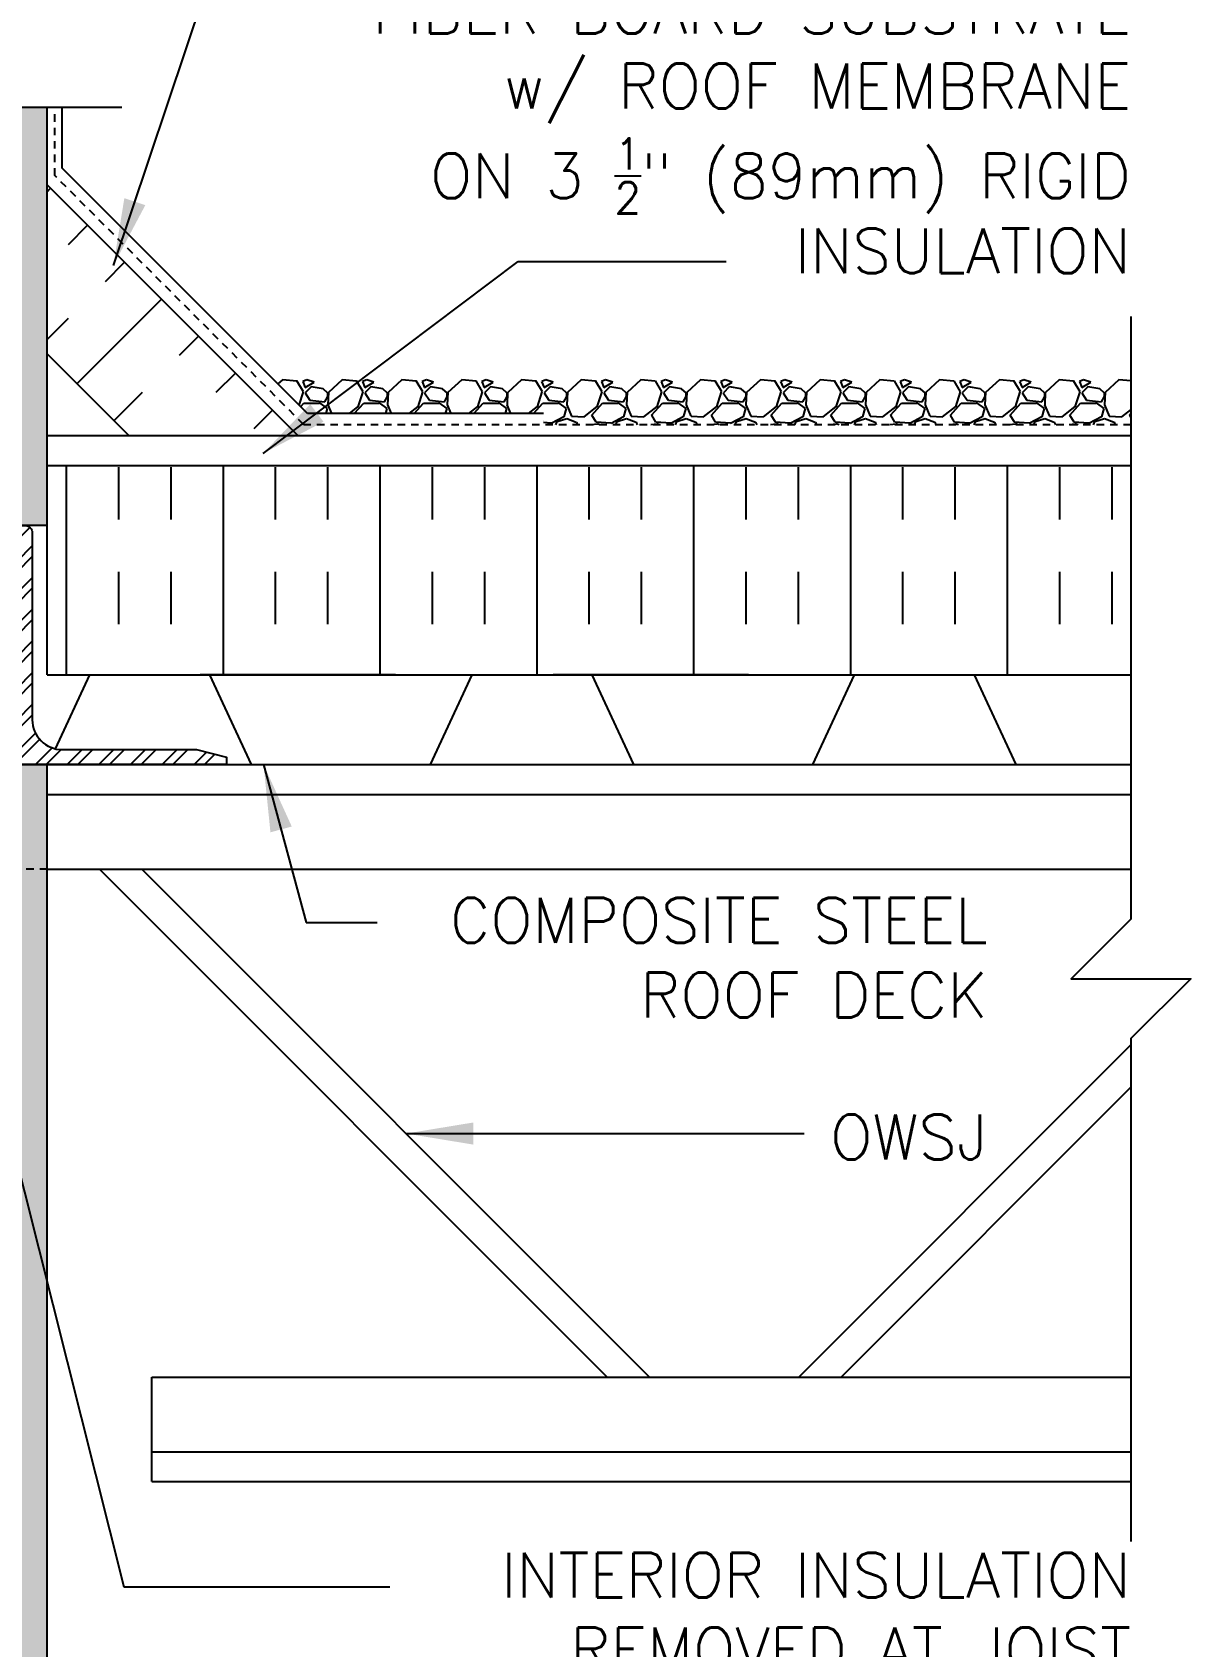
# Model space of a CAD drawing. Header units: inches. Extents: x 256.1 to 308.6, y 223.7 to 305.5.
# Drawn here: x 289.23 to 308.62, y 252.91 to 279.93 of the extents above; entities that cross this region are included whole.
import ezdxf

# ---------------------------------------------------------------- set-up
doc = ezdxf.new("R2010")
doc.units = ezdxf.units.IN
doc.header["$LTSCALE"] = 0.5
doc.header["$MEASUREMENT"] = 0
doc.linetypes.add('DASHED2', pattern=[0.375, 0.25, -0.125])
doc.linetypes.add('HIDDEN2', pattern=[0.1875, 0.125, -0.0625])
for name, color, linetype in [('HATCH', 12, 'Continuous'), ('line25', 2, 'Continuous'), ('LINE50', 5, 'Continuous'), ('LINE9', 9, 'Continuous'), ('TEXT', 4, 'Continuous')]:
    doc.layers.add(name, color=color, linetype=linetype)
doc.styles.add('DIM', font='romans.shx', dxfattribs={"width": 0.7})
doc.styles.add('ROMANS', font='romans.shx', dxfattribs={"height": 1.125})
doc.dimstyles.new('ext_12', dxfattribs={"dimscale": 12, "dimtxt": 0.09375, "dimasz": 0.09375, "dimexe": 0.09375, "dimexo": 0.0625, "dimgap": 0.0625, "dimtad": 1, "dimdec": 1, "dimzin": 3, "dimdsep": 46, "dimlunit": 4, "dimtxsty": 'DIM', "dimcen": 0.09, "dimdle": 0.09375, "dimclrt": 4, "dimadec": 0, "dimazin": 0, "dimtfac": 1, "dimtdec": 1, "dimtmove": 2, "dimatfit": 3, "dimfxl": 1, "dimfrac": 2, "dimtolj": 1, "dimtzin": 0, "dimarcsym": 0})

msp = doc.modelspace()

# ---------------------------------------------------------------- hatches: boundary and pattern name
at = {"layer": 'HATCH'}
h = msp.add_hatch(dxfattribs=at)
h.set_pattern_fill('AR-SAND', color=256, scale=0.25, style=0)
h.set_pattern_definition([(37.5, (275.44646, 276.70527), (-0.0157483, 0.481706), [0, -0.38, 0, -0.425, 0, -0.40625]), (7.5, (275.44646, 276.7053), (0.442444, 0.705537), [0, -0.205, 0, -0.3425, 0, -0.13125]), (327.5, (275.13896, 276.70527), (0.7785355, 0.001415), [0, -0.125, 0, -0.45, 0, -0.5875]), (317.5, (275.13896, 276.7053), (0.751532, 0.219419), [0, -0.0625, 0, -0.295, 0, -0.3375])])
h.paths.add_polyline_path([(275.727, 278.677), (275.227, 278.677), (275.227, 271.675), (275.727, 271.675)])
h.paths.add_polyline_path([(275.727, 287.677), (275.727, 296.007), (275.227, 296.007), (275.227, 281.18), (275.727, 281.18)])
h.paths.add_polyline_path([(275.727, 297.904), (275.227, 297.961), (275.227, 296.17), (275.727, 296.17)])
h.paths.add_polyline_path([(289.477, 296.007), (288.977, 296.007), (288.977, 287.677), (288.977, 281.18), (289.477, 281.18)])
h.paths.add_polyline_path([(289.477, 297.904), (288.977, 297.904), (288.977, 296.17), (289.477, 296.17)])
h.paths.add_polyline_path([(289.477, 278.677), (288.977, 278.677), (288.977, 271.675), (289.477, 271.675)])
h.paths.add_polyline_path([(289.477, 267.675), (288.977, 267.675), (288.977, 251.615), (288.977, 242.615), (289.477, 242.615)])
h = msp.add_hatch(dxfattribs=at)
h.set_pattern_fill('INSUL', color=256, scale=7, angle=45, style=0)
h.set_pattern_definition([(45, (182.1738, 114.2734), (-1.856155, 1.856155), []), (45, (181.555, 114.8922), (-1.856155, 1.856155), [0.875, -0.875]), (45, (180.9363, 115.511), (-1.856155, 1.856155), [0.875, -0.875])])
h.paths.add_polyline_path([(290.725, 273.3), (293.554, 273.3), (289.477, 277.376), (289.477, 274.548)])
h = msp.add_hatch(dxfattribs=at)
h.set_pattern_fill('INSUL', color=256, scale=7, angle=90, style=0)
h.set_pattern_definition([(90, (182.1738, 114.2734), (-2.625, 2e-16), []), (90, (181.2988, 114.2734), (-2.625, 2e-16), [0.875, -0.875]), (90, (180.4238, 114.2734), (-2.625, 2e-16), [0.875, -0.875])])
h.paths.add_polyline_path([(289.477, 272.675), (289.477, 269.175), (307.617, 269.175), (307.617, 272.675)])
h = msp.add_hatch(dxfattribs=at)
h.set_pattern_fill('ANSI32', color=256, style=0)
h.set_pattern_definition([(45, (169.95827, 12.58652), (-0.26516504, 0.26516504), []), (45, (170.13504, 12.58652), (-0.26516504, 0.26516504), [])])
h.paths.add_polyline_path([(289.227, 268.425), (289.227, 271.55, 0.414214), (289.102, 271.675), (288.977, 271.675), (288.977, 267.675), (292.477, 267.675), (292.477, 267.8), (291.977, 267.925), (289.727, 267.925, -0.414214)])

# ---------------------------------------------------------------- linework, layer by layer
at = {"color": 192}
for p, q in [((299.29, 267.675), (302.29, 267.675)), ((305.689, 267.675), (307.617, 267.675))]:
    msp.add_line(p, q, dxfattribs=at)
at = {"layer": 'HATCH'}
for p, q in [((289.727, 277.657), (289.727, 278.677)), ((293.834, 273.55), (289.727, 277.657)), ((293.414, 274.113), (293.339, 274.045)), ((293.654, 274.093), (293.414, 274.113)), ((293.765, 273.914), (293.655, 274.094)), ((293.753, 274.083), (293.793, 273.983)), ((293.824, 274.113), (293.754, 274.083)), ((293.793, 273.984), (293.943, 274.074)), ((293.894, 273.993), (293.794, 273.893)), ((293.944, 274.074), (293.824, 274.114)), ((294.095, 273.964), (293.895, 273.994)), ((294.175, 273.892), (294.095, 273.962)), ((294.414, 274.113), (294.184, 273.903)), ((294.654, 274.093), (294.414, 274.113)), ((294.765, 273.914), (294.655, 274.094)), ((294.753, 274.083), (294.793, 273.983)), ((294.824, 274.113), (294.754, 274.083)), ((294.793, 273.984), (294.943, 274.074)), ((294.894, 273.993), (294.794, 273.893)), ((294.944, 274.074), (294.824, 274.114)), ((295.095, 273.964), (294.895, 273.994)), ((295.175, 273.892), (295.095, 273.962)), ((295.414, 274.113), (295.184, 273.903)), ((295.654, 274.093), (295.414, 274.113)), ((295.765, 273.914), (295.655, 274.094)), ((295.753, 274.083), (295.793, 273.983)), ((295.824, 274.113), (295.754, 274.083)), ((295.793, 273.984), (295.943, 274.074)), ((295.894, 273.993), (295.794, 273.893)), ((295.944, 274.074), (295.824, 274.114)), ((296.095, 273.964), (295.895, 273.994)), ((296.175, 273.892), (296.095, 273.962)), ((296.414, 274.113), (296.184, 273.903)), ((296.654, 274.093), (296.414, 274.113)), ((296.765, 273.914), (296.655, 274.094)), ((296.753, 274.083), (296.793, 273.983)), ((296.824, 274.113), (296.754, 274.083)), ((296.793, 273.984), (296.943, 274.074)), ((296.894, 273.993), (296.794, 273.893)), ((296.944, 274.074), (296.824, 274.114)), ((297.095, 273.964), (296.895, 273.994)), ((297.175, 273.892), (297.095, 273.962)), ((297.414, 274.113), (297.184, 273.903)), ((297.654, 274.093), (297.414, 274.113)), ((297.765, 273.914), (297.655, 274.094)), ((297.753, 274.083), (297.793, 273.983)), ((297.824, 274.113), (297.754, 274.083)), ((297.793, 273.984), (297.943, 274.074)), ((297.894, 273.993), (297.794, 273.893)), ((297.944, 274.074), (297.824, 274.114)), ((298.095, 273.964), (297.895, 273.994)), ((298.175, 273.892), (298.095, 273.962)), ((298.414, 274.113), (298.184, 273.903)), ((298.654, 274.093), (298.414, 274.113)), ((298.766, 273.914), (298.656, 274.094)), ((298.753, 274.083), (298.793, 273.983)), ((298.824, 274.113), (298.754, 274.083)), ((298.793, 273.984), (298.943, 274.074)), ((298.894, 273.993), (298.794, 273.893)), ((298.944, 274.074), (298.824, 274.114)), ((299.095, 273.964), (298.895, 273.994)), ((299.175, 273.892), (299.095, 273.962)), ((299.414, 274.113), (299.184, 273.903)), ((299.654, 274.093), (299.414, 274.113)), ((299.766, 273.914), (299.656, 274.094)), ((299.753, 274.083), (299.793, 273.983)), ((299.824, 274.113), (299.754, 274.083)), ((299.793, 273.984), (299.943, 274.074)), ((299.894, 273.993), (299.794, 273.893)), ((299.944, 274.074), (299.824, 274.114)), ((300.095, 273.964), (299.895, 273.994)), ((300.175, 273.892), (300.095, 273.962)), ((300.414, 274.113), (300.184, 273.903)), ((300.654, 274.093), (300.414, 274.113)), ((300.766, 273.914), (300.656, 274.094)), ((300.753, 274.083), (300.793, 273.983)), ((300.824, 274.113), (300.754, 274.083)), ((300.793, 273.984), (300.943, 274.074)), ((300.894, 273.993), (300.794, 273.893)), ((300.944, 274.074), (300.824, 274.114)), ((301.095, 273.964), (300.895, 273.994)), ((301.175, 273.892), (301.095, 273.962)), ((301.414, 274.113), (301.184, 273.903)), ((301.654, 274.093), (301.414, 274.113)), ((301.766, 273.914), (301.656, 274.094)), ((301.753, 274.083), (301.793, 273.983)), ((301.824, 274.113), (301.754, 274.083)), ((301.793, 273.984), (301.943, 274.074)), ((301.894, 273.993), (301.794, 273.893)), ((301.944, 274.074), (301.824, 274.114)), ((302.095, 273.964), (301.895, 273.994)), ((302.175, 273.892), (302.095, 273.962)), ((302.414, 274.113), (302.184, 273.903)), ((302.654, 274.093), (302.414, 274.113)), ((302.766, 273.914), (302.656, 274.094)), ((302.753, 274.083), (302.793, 273.983)), ((302.824, 274.113), (302.754, 274.083)), ((302.793, 273.984), (302.943, 274.074)), ((302.894, 273.993), (302.794, 273.893)), ((302.944, 274.074), (302.824, 274.114)), ((303.095, 273.964), (302.895, 273.994)), ((303.175, 273.892), (303.095, 273.962)), ((303.414, 274.113), (303.184, 273.903)), ((303.654, 274.093), (303.414, 274.113)), ((303.766, 273.914), (303.656, 274.094)), ((303.753, 274.083), (303.793, 273.983)), ((303.824, 274.113), (303.754, 274.083)), ((303.793, 273.984), (303.943, 274.074)), ((303.894, 273.993), (303.794, 273.893)), ((303.944, 274.074), (303.824, 274.114)), ((304.095, 273.964), (303.895, 273.994)), ((304.175, 273.892), (304.095, 273.962)), ((304.414, 274.113), (304.184, 273.903)), ((304.654, 274.093), (304.414, 274.113)), ((304.766, 273.914), (304.656, 274.094)), ((304.753, 274.083), (304.793, 273.983)), ((304.824, 274.113), (304.754, 274.083)), ((304.793, 273.984), (304.943, 274.074)), ((304.894, 273.993), (304.794, 273.893)), ((304.944, 274.074), (304.824, 274.114)), ((305.095, 273.964), (304.895, 273.994)), ((305.176, 273.892), (305.096, 273.962)), ((305.414, 274.113), (305.184, 273.903)), ((305.654, 274.093), (305.414, 274.113)), ((305.766, 273.914), (305.656, 274.094)), ((305.753, 274.083), (305.793, 273.983)), ((305.824, 274.113), (305.754, 274.083)), ((305.793, 273.984), (305.943, 274.074)), ((305.894, 273.993), (305.794, 273.893)), ((305.944, 274.074), (305.824, 274.114)), ((306.095, 273.964), (305.895, 273.994)), ((306.176, 273.892), (306.096, 273.962)), ((306.414, 274.113), (306.184, 273.903)), ((306.654, 274.093), (306.414, 274.113)), ((306.766, 273.914), (306.656, 274.094)), ((306.753, 274.083), (306.793, 273.983)), ((306.824, 274.113), (306.754, 274.083)), ((306.793, 273.984), (306.943, 274.074)), ((306.894, 273.993), (306.794, 273.893)), ((306.944, 274.074), (306.824, 274.114)), ((307.095, 273.964), (306.895, 273.994)), ((307.176, 273.892), (307.096, 273.962)), ((307.414, 274.113), (307.184, 273.903)), ((307.617, 274.096), (307.414, 274.113)), ((293.693, 273.691), (293.764, 273.913)), ((293.72, 273.664), (293.774, 273.723)), ((293.774, 273.723), (294.034, 273.723)), ((293.794, 273.894), (293.874, 273.774)), ((293.874, 273.773), (294.124, 273.743)), ((294.034, 273.725), (294.164, 273.635)), ((294.124, 273.743), (294.174, 273.833)), ((294.172, 273.695), (294.234, 273.55)), ((294.183, 273.904), (294.173, 273.694)), ((294.174, 273.833), (294.174, 273.893)), ((294.617, 273.55), (294.774, 273.723)), ((294.684, 273.663), (294.764, 273.913)), ((294.774, 273.723), (295.034, 273.723)), ((294.794, 273.894), (294.874, 273.774)), ((294.874, 273.773), (295.124, 273.743)), ((295.034, 273.725), (295.164, 273.635)), ((295.124, 273.743), (295.174, 273.833)), ((295.172, 273.695), (295.234, 273.55)), ((295.183, 273.904), (295.173, 273.694)), ((295.174, 273.833), (295.174, 273.893)), ((295.617, 273.55), (295.774, 273.723)), ((295.684, 273.663), (295.764, 273.913)), ((295.774, 273.723), (296.034, 273.723)), ((295.794, 273.894), (295.874, 273.774)), ((295.874, 273.773), (296.124, 273.743)), ((296.034, 273.725), (296.164, 273.635)), ((296.124, 273.743), (296.174, 273.833)), ((296.172, 273.695), (296.234, 273.55)), ((296.183, 273.904), (296.173, 273.694)), ((296.174, 273.833), (296.174, 273.893)), ((296.617, 273.55), (296.774, 273.723)), ((296.684, 273.663), (296.764, 273.913)), ((296.774, 273.723), (297.034, 273.723)), ((296.794, 273.894), (296.874, 273.774)), ((296.874, 273.773), (297.124, 273.743)), ((297.034, 273.725), (297.164, 273.635)), ((297.124, 273.743), (297.174, 273.833)), ((297.172, 273.695), (297.234, 273.55)), ((297.183, 273.904), (297.173, 273.694)), ((297.174, 273.833), (297.174, 273.893)), ((297.617, 273.55), (297.774, 273.723)), ((297.684, 273.663), (297.764, 273.913)), ((297.774, 273.723), (298.034, 273.723)), ((297.793, 273.894), (297.873, 273.774)), ((297.874, 273.773), (298.124, 273.743)), ((298.034, 273.725), (298.164, 273.635)), ((298.124, 273.743), (298.174, 273.833)), ((298.172, 273.695), (298.252, 273.505)), ((298.183, 273.904), (298.173, 273.694)), ((298.174, 273.833), (298.174, 273.893)), ((298.594, 273.523), (298.774, 273.723)), ((298.684, 273.663), (298.764, 273.913)), ((298.774, 273.723), (299.034, 273.723)), ((298.793, 273.894), (298.873, 273.774)), ((298.874, 273.773), (299.124, 273.743)), ((299.034, 273.725), (299.164, 273.635)), ((299.124, 273.743), (299.174, 273.833)), ((299.172, 273.695), (299.252, 273.505)), ((299.183, 273.904), (299.173, 273.694)), ((299.174, 273.833), (299.174, 273.893)), ((299.594, 273.523), (299.774, 273.723)), ((299.684, 273.663), (299.764, 273.913)), ((299.774, 273.723), (300.034, 273.723)), ((299.793, 273.894), (299.873, 273.774)), ((299.874, 273.773), (300.124, 273.743)), ((300.034, 273.725), (300.164, 273.635)), ((300.124, 273.743), (300.174, 273.833)), ((300.172, 273.695), (300.252, 273.505)), ((300.183, 273.904), (300.173, 273.694)), ((300.174, 273.833), (300.174, 273.893)), ((300.594, 273.523), (300.774, 273.723)), ((300.684, 273.663), (300.764, 273.913)), ((300.774, 273.723), (301.034, 273.723)), ((300.793, 273.894), (300.873, 273.774)), ((300.874, 273.773), (301.124, 273.743)), ((301.034, 273.725), (301.164, 273.635)), ((301.124, 273.743), (301.174, 273.833)), ((301.172, 273.695), (301.252, 273.505)), ((301.183, 273.904), (301.173, 273.694)), ((301.174, 273.833), (301.174, 273.893)), ((301.594, 273.523), (301.774, 273.723)), ((301.684, 273.663), (301.764, 273.913)), ((301.774, 273.723), (302.034, 273.723)), ((301.793, 273.894), (301.873, 273.774)), ((301.874, 273.773), (302.124, 273.743)), ((302.034, 273.725), (302.164, 273.635)), ((302.124, 273.743), (302.174, 273.833)), ((302.172, 273.695), (302.252, 273.505)), ((302.183, 273.904), (302.173, 273.694)), ((302.174, 273.833), (302.174, 273.893)), ((302.594, 273.523), (302.774, 273.723)), ((302.684, 273.663), (302.764, 273.913)), ((302.774, 273.723), (303.034, 273.723)), ((302.793, 273.894), (302.873, 273.774)), ((302.874, 273.773), (303.124, 273.743)), ((303.034, 273.725), (303.164, 273.635)), ((303.124, 273.743), (303.174, 273.833)), ((303.172, 273.695), (303.252, 273.505)), ((303.183, 273.904), (303.173, 273.694)), ((303.174, 273.833), (303.174, 273.893)), ((303.594, 273.523), (303.774, 273.723)), ((303.684, 273.663), (303.764, 273.913)), ((303.774, 273.723), (304.034, 273.723)), ((303.793, 273.894), (303.873, 273.774)), ((303.874, 273.773), (304.124, 273.743)), ((304.034, 273.725), (304.164, 273.635)), ((304.124, 273.743), (304.174, 273.833)), ((304.172, 273.695), (304.252, 273.505)), ((304.183, 273.904), (304.173, 273.694)), ((304.174, 273.833), (304.174, 273.893)), ((304.594, 273.523), (304.774, 273.723)), ((304.684, 273.663), (304.764, 273.913)), ((304.774, 273.723), (305.034, 273.723)), ((304.793, 273.894), (304.873, 273.774)), ((304.874, 273.773), (305.124, 273.743)), ((305.034, 273.725), (305.164, 273.635)), ((305.124, 273.743), (305.174, 273.833)), ((305.172, 273.695), (305.252, 273.505)), ((305.183, 273.904), (305.173, 273.694)), ((305.174, 273.833), (305.174, 273.893)), ((305.594, 273.523), (305.774, 273.723)), ((305.684, 273.663), (305.764, 273.913)), ((305.774, 273.723), (306.034, 273.723)), ((305.793, 273.894), (305.873, 273.774)), ((305.874, 273.773), (306.124, 273.743)), ((306.034, 273.725), (306.164, 273.635)), ((306.124, 273.743), (306.174, 273.833)), ((306.172, 273.695), (306.252, 273.505)), ((306.183, 273.904), (306.173, 273.694)), ((306.174, 273.833), (306.174, 273.893)), ((306.594, 273.523), (306.774, 273.723)), ((306.684, 273.663), (306.764, 273.913)), ((306.774, 273.723), (307.034, 273.723)), ((306.793, 273.894), (306.873, 273.774)), ((306.874, 273.773), (307.124, 273.743)), ((307.034, 273.725), (307.164, 273.635)), ((307.124, 273.743), (307.174, 273.833)), ((307.172, 273.695), (307.252, 273.505)), ((307.183, 273.904), (307.173, 273.694)), ((307.174, 273.833), (307.174, 273.893)), ((297.782, 273.55), (293.834, 273.55)), ((294.164, 273.633), (294.14, 273.55)), ((294.535, 273.55), (294.684, 273.664)), ((295.164, 273.633), (295.14, 273.55)), ((295.535, 273.55), (295.684, 273.664)), ((296.164, 273.633), (296.14, 273.55)), ((296.535, 273.55), (296.684, 273.664)), ((297.164, 273.633), (297.14, 273.55)), ((297.535, 273.55), (297.684, 273.664)), ((297.782, 273.425), (297.782, 273.425)), ((298.124, 273.493), (297.914, 273.383)), ((297.992, 273.362), (298.014, 273.413)), ((298.014, 273.413), (298.174, 273.463)), ((298.164, 273.633), (298.124, 273.493)), ((298.173, 273.463), (298.333, 273.403)), ((298.253, 273.503), (298.463, 273.493)), ((298.334, 273.403), (298.353, 273.362)), ((298.464, 273.494), (298.684, 273.664)), ((298.665, 273.403), (298.595, 273.523)), ((298.913, 273.385), (298.663, 273.405)), ((299.124, 273.493), (298.914, 273.383)), ((298.992, 273.362), (299.014, 273.413)), ((299.014, 273.413), (299.174, 273.463)), ((299.164, 273.633), (299.124, 273.493)), ((299.173, 273.463), (299.333, 273.403)), ((299.253, 273.503), (299.463, 273.493)), ((299.334, 273.403), (299.353, 273.362)), ((299.464, 273.494), (299.684, 273.664)), ((299.665, 273.403), (299.595, 273.523)), ((299.913, 273.385), (299.663, 273.405)), ((300.124, 273.493), (299.914, 273.383)), ((299.992, 273.362), (300.014, 273.413)), ((300.014, 273.413), (300.174, 273.463)), ((300.164, 273.633), (300.124, 273.493)), ((300.173, 273.463), (300.333, 273.403)), ((300.253, 273.503), (300.463, 273.493)), ((300.334, 273.403), (300.353, 273.362)), ((300.464, 273.494), (300.684, 273.664)), ((300.665, 273.403), (300.595, 273.523)), ((300.913, 273.385), (300.663, 273.405)), ((301.124, 273.493), (300.914, 273.383)), ((300.992, 273.362), (301.014, 273.413)), ((301.014, 273.413), (301.174, 273.463)), ((301.164, 273.633), (301.124, 273.493)), ((301.173, 273.463), (301.333, 273.403)), ((301.253, 273.503), (301.463, 273.493)), ((301.334, 273.403), (301.353, 273.362)), ((301.464, 273.494), (301.684, 273.664)), ((301.665, 273.403), (301.595, 273.523)), ((301.913, 273.385), (301.663, 273.405)), ((302.124, 273.493), (301.914, 273.383)), ((301.992, 273.362), (302.014, 273.413)), ((302.014, 273.413), (302.174, 273.463)), ((302.164, 273.633), (302.124, 273.493)), ((302.173, 273.463), (302.333, 273.403)), ((302.253, 273.503), (302.463, 273.493)), ((302.334, 273.403), (302.353, 273.362)), ((302.464, 273.494), (302.684, 273.664)), ((302.665, 273.403), (302.595, 273.523)), ((302.913, 273.385), (302.663, 273.405)), ((303.124, 273.493), (302.914, 273.383)), ((302.991, 273.362), (303.014, 273.413)), ((303.014, 273.413), (303.174, 273.463)), ((303.164, 273.633), (303.124, 273.493)), ((303.173, 273.463), (303.333, 273.403)), ((303.253, 273.503), (303.463, 273.493)), ((303.334, 273.403), (303.353, 273.362)), ((303.464, 273.494), (303.684, 273.664)), ((303.665, 273.403), (303.595, 273.523)), ((303.913, 273.385), (303.663, 273.405)), ((304.124, 273.493), (303.914, 273.383)), ((303.991, 273.362), (304.014, 273.413)), ((304.014, 273.413), (304.174, 273.463)), ((304.164, 273.633), (304.124, 273.493)), ((304.173, 273.463), (304.333, 273.403)), ((304.253, 273.503), (304.463, 273.493)), ((304.334, 273.403), (304.353, 273.362)), ((304.464, 273.494), (304.684, 273.664)), ((304.665, 273.403), (304.595, 273.523)), ((304.913, 273.385), (304.663, 273.405)), ((305.124, 273.493), (304.914, 273.383)), ((304.991, 273.362), (305.014, 273.413)), ((305.014, 273.413), (305.174, 273.463)), ((305.164, 273.633), (305.124, 273.493)), ((305.173, 273.463), (305.333, 273.403)), ((305.253, 273.503), (305.463, 273.493)), ((305.334, 273.403), (305.353, 273.362)), ((305.464, 273.494), (305.684, 273.664)), ((305.665, 273.403), (305.595, 273.523)), ((305.913, 273.385), (305.663, 273.405)), ((306.124, 273.493), (305.914, 273.383)), ((305.991, 273.362), (306.014, 273.413)), ((306.014, 273.413), (306.174, 273.463)), ((306.164, 273.633), (306.124, 273.493)), ((306.173, 273.463), (306.333, 273.403)), ((306.253, 273.503), (306.463, 273.493)), ((306.334, 273.403), (306.353, 273.362)), ((306.464, 273.494), (306.684, 273.664)), ((306.665, 273.403), (306.595, 273.523)), ((306.913, 273.385), (306.663, 273.405)), ((307.124, 273.493), (306.914, 273.383)), ((306.991, 273.362), (307.014, 273.413)), ((307.014, 273.413), (307.174, 273.463)), ((307.164, 273.633), (307.124, 273.493)), ((307.173, 273.463), (307.333, 273.403)), ((307.253, 273.503), (307.463, 273.493)), ((307.334, 273.403), (307.353, 273.362)), ((307.464, 273.494), (307.617, 273.612)), ((307.594, 273.523), (307.617, 273.549)), ((307.617, 273.486), (307.595, 273.523)), ((297.913, 273.385), (297.782, 273.396)), ((298.685, 273.372), (298.583, 273.362)), ((298.732, 273.362), (298.683, 273.374)), ((299.685, 273.372), (299.583, 273.362)), ((299.732, 273.362), (299.683, 273.374)), ((300.685, 273.372), (300.583, 273.362)), ((300.732, 273.362), (300.683, 273.374)), ((301.685, 273.372), (301.583, 273.362)), ((301.732, 273.362), (301.683, 273.374)), ((302.685, 273.372), (302.583, 273.362)), ((302.732, 273.362), (302.683, 273.374)), ((303.685, 273.372), (303.583, 273.362)), ((303.732, 273.362), (303.683, 273.374)), ((304.685, 273.372), (304.583, 273.362)), ((304.732, 273.362), (304.683, 273.374)), ((305.685, 273.372), (305.583, 273.362)), ((305.732, 273.362), (305.683, 273.374)), ((306.685, 273.372), (306.583, 273.362)), ((306.732, 273.362), (306.683, 273.374)), ((307.617, 273.365), (307.583, 273.362))]:
    msp.add_line(p, q, dxfattribs=at)
at = {"layer": 'HATCH', "linetype": 'HIDDEN2', "ltscale": 2}
msp.add_line((289.477, 265.925), (286.352, 265.925), dxfattribs=at)
at = {"layer": 'line25'}
for p, q in [((289.477, 269.175), (289.477, 278.677)), ((293.679, 273.175), (289.477, 277.376)), ((290.85, 273.175), (289.477, 274.548)), ((289.477, 271.675), (288.977, 271.675)), ((289.477, 269.175), (304.646, 269.175)), ((289.727, 269.175), (307.617, 269.175)), ((295.307, 269.175), (292.037, 269.175)), ((301.217, 269.175), (297.947, 269.175)), ((288.977, 267.675), (307.617, 267.675)), ((289.477, 267.175), (307.617, 267.175)), ((289.477, 265.925), (307.617, 265.925)), ((290.352, 265.925), (298.852, 257.425)), ((291.059, 265.925), (299.559, 257.425)), ((307.617, 262.982), (302.059, 257.425)), ((307.617, 262.275), (302.766, 257.425)), ((291.227, 257.425), (307.617, 257.425)), ((291.227, 255.675), (291.227, 257.425)), ((291.227, 256.175), (307.617, 256.175)), ((291.227, 255.675), (307.617, 255.675))]:
    msp.add_line(p, q, dxfattribs=at)
msp.add_lwpolyline([(307.617, 272.675), (289.477, 272.675)], dxfattribs=at)
at = {"layer": 'line25', "color": 192}
for points in [[(289.615, 267.937), (290.192, 269.175), (292.192, 269.175), (292.891, 267.675), (295.891, 267.675)], [(295.891, 267.675), (296.591, 269.175), (298.591, 269.175), (299.29, 267.675)], [(302.29, 267.675), (302.99, 269.175), (304.99, 269.175), (305.689, 267.675)]]:
    msp.add_lwpolyline(points, dxfattribs=at)
at = {"layer": 'LINE50', "color": 9, "linetype": 'DASHED2'}
for p, q in [((289.602, 277.532), (289.602, 278.677)), ((293.772, 273.362), (289.602, 277.532)), ((307.617, 273.362), (293.772, 273.362))]:
    msp.add_line(p, q, dxfattribs=at)
at = {"layer": 'LINE50', "color": 9}
msp.add_line((289.477, 242.677), (289.477, 267.675), dxfattribs=at)
at = {"layer": 'LINE9'}
msp.add_line((283.571, 278.677), (290.727, 278.677), dxfattribs=at)
for points in [[(307.617, 275.174), (307.617, 265.089), (306.617, 264.089), (307.617, 264.089), (308.617, 264.089), (307.617, 263.089), (307.617, 254.675)], [(307.617, 273.175), (289.477, 273.175)]]:
    msp.add_lwpolyline(points, dxfattribs=at)
msp.add_lwpolyline([(292.477, 267.675), (288.977, 267.675), (288.977, 271.675), (289.102, 271.675, -0.414214), (289.227, 271.55), (289.227, 268.425, 0.414214), (289.727, 267.925), (291.977, 267.925), (292.477, 267.8)], format="xyb", close=True, dxfattribs=at)

# ---------------------------------------------------------------- texts
at = {"layer": 'TEXT', "char_height": 0.75, "style": 'ROMANS'}
for s, insert, width, attachment_point in [('\\A1;FIBER BOARD SUBSTRATE\\Pw/ ROOF MEMBRANE \\PON 3 {\\H0.7x;\\S1/2;}" (89mm) RIGID \\PINSULATION', (307.617, 280.656), 26.1134, 3), ('\\A1;COMPOSITE STEEL ROOF DECK', (305.218, 265.443), 10.90808, 3), ('\\A1;OWSJ', (305.218, 261.817), 9.59335, 3), ('\\A1;INTERIOR INSULATION REMOVED AT JOIST LOCATIONS', (307.617, 252.859), 12.22718, 6)]:
    msp.add_mtext(s, dxfattribs=dict(at, insert=insert, width=width, attachment_point=attachment_point))

# ---------------------------------------------------------------- leaders
at = {"layer": 'TEXT'}
for points in [[(290.585, 276.028), (293.099, 283.507), (297.846, 283.507)], [(293.091, 272.882), (297.361, 276.094), (300.842, 276.094)], [(293.098, 267.675), (293.813, 265.032), (294.999, 265.032)], [(287.789, 265.708), (290.759, 253.915), (295.211, 253.915)], [(295.484, 261.5), (302.148, 261.5)]]:
    msp.add_leader(points, dimstyle='ext_12', override={"dimgap": 0.0625, "dimtad": 0}, dxfattribs=at)

doc.saveas('drawing.dxf')
